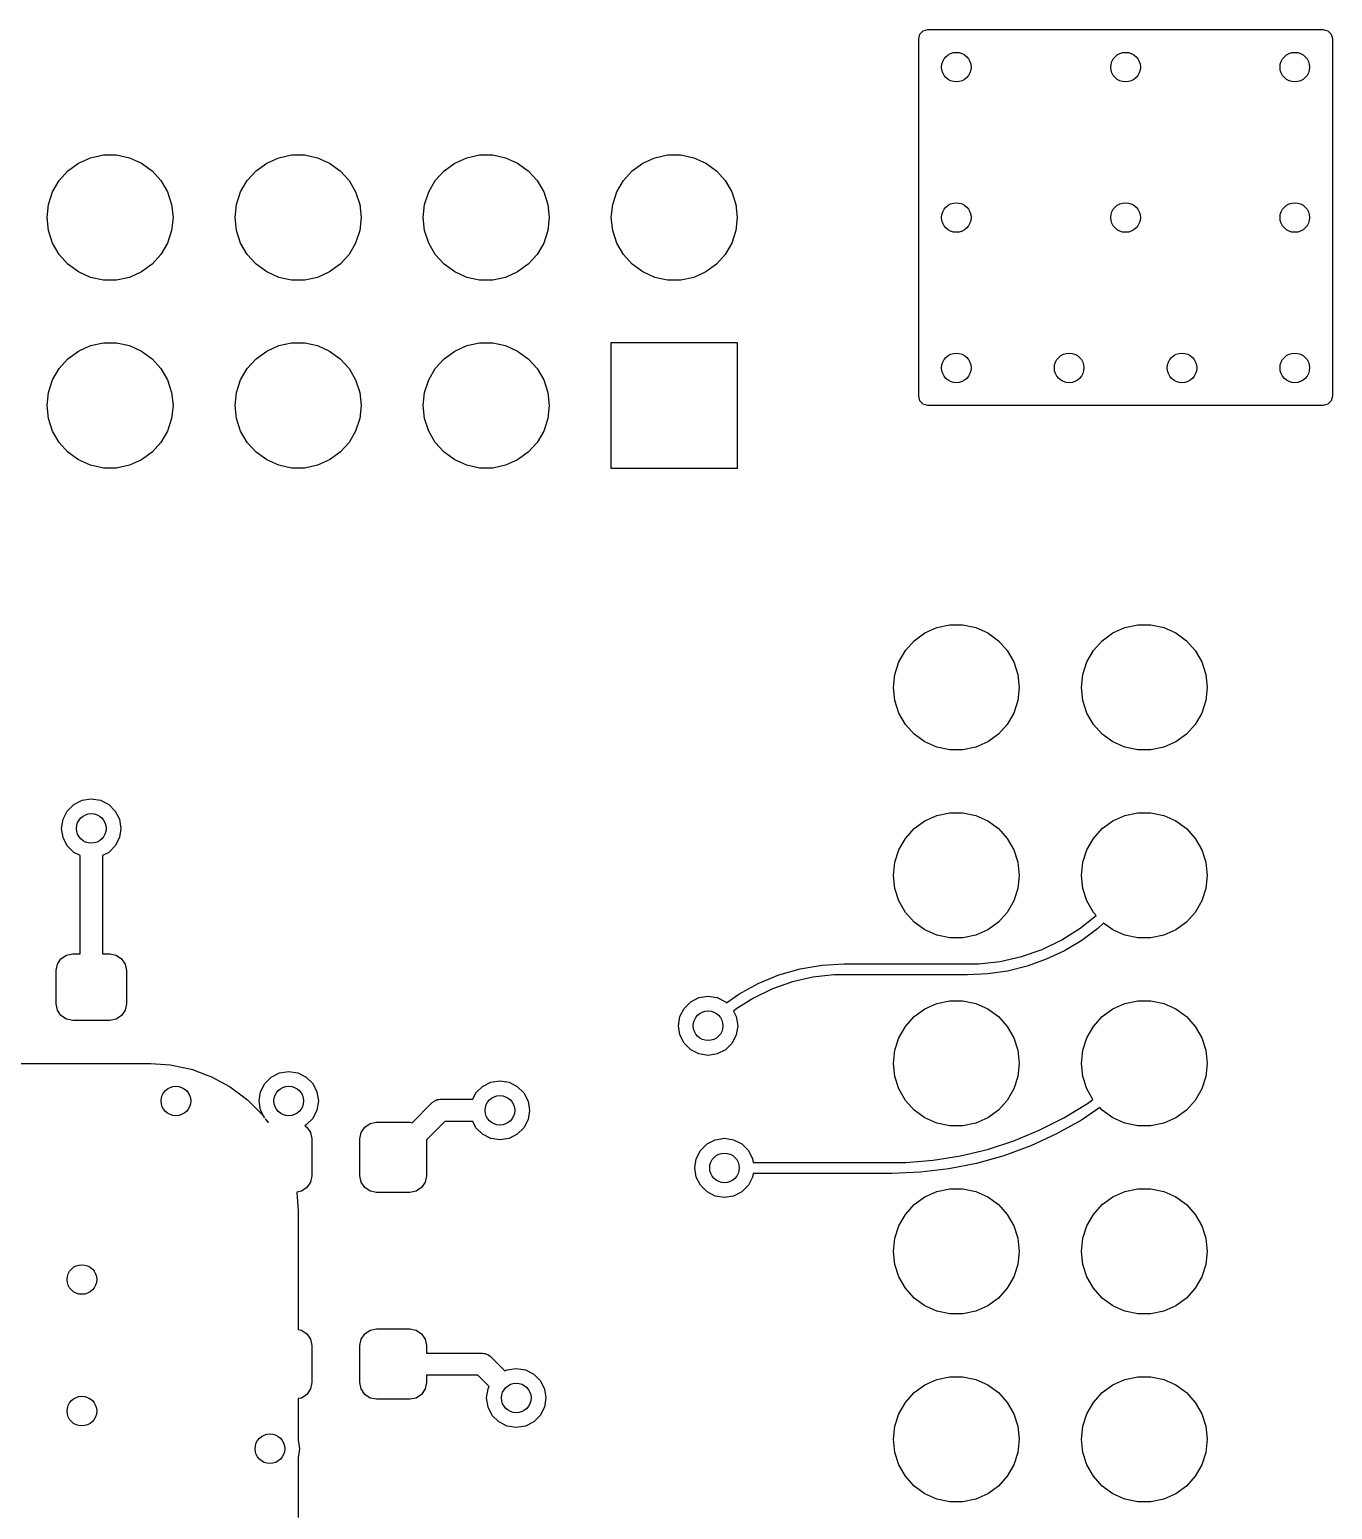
# Model space of a CAD drawing. Extents: x 6.5 to 8.1, y -3.85 to -2.25.
# Drawn here: x 7.407 to 8.1, y -3.037 to -2.25 of the extents above; entities that cross this region are included whole.
import ezdxf

# ---------------------------------------------------------------- set-up
doc = ezdxf.new("R2010")
doc.units = 0
doc.header["$MEASUREMENT"] = 0
doc.layers.add('BLACK', color=7, linetype='CONTINUOUS')

msp = doc.modelspace()

# ---------------------------------------------------------------- linework, layer by layer
at = {"layer": 'BLACK', "linetype": 'CONTINUOUS'}
for p, q in [((7.88065, -2.25246), (7.88244, -2.25067)), ((7.88244, -2.25067), (7.88488, -2.25002)), ((7.88488, -2.25002), (8.0951, -2.25002)), ((8.0951, -2.25002), (8.09754, -2.25067)), ((8.09754, -2.25067), (8.09933, -2.25246)), ((7.88, -2.2549), (7.88065, -2.25246)), ((7.88, -2.44512), (7.88, -2.2549)), ((8.09933, -2.25246), (8.09998, -2.2549)), ((8.09998, -2.2549), (8.09998, -2.44512)), ((7.42761, -2.32513), (7.43327, -2.32102)), ((7.43327, -2.32102), (7.43966, -2.31817)), ((7.43966, -2.31817), (7.4465, -2.31672)), ((7.4465, -2.31672), (7.4535, -2.31672)), ((7.4535, -2.31672), (7.46034, -2.31817)), ((7.46034, -2.31817), (7.46673, -2.32102)), ((7.46673, -2.32102), (7.47239, -2.32513)), ((7.52761, -2.32513), (7.53327, -2.32102)), ((7.53327, -2.32102), (7.53966, -2.31817)), ((7.53966, -2.31817), (7.5465, -2.31672)), ((7.5465, -2.31672), (7.5535, -2.31672)), ((7.5535, -2.31672), (7.56034, -2.31817)), ((7.56034, -2.31817), (7.56673, -2.32102)), ((7.56673, -2.32102), (7.57239, -2.32513)), ((7.62761, -2.32513), (7.63327, -2.32102)), ((7.63327, -2.32102), (7.63966, -2.31817)), ((7.63966, -2.31817), (7.6465, -2.31672)), ((7.6465, -2.31672), (7.6535, -2.31672)), ((7.6535, -2.31672), (7.66034, -2.31817)), ((7.66034, -2.31817), (7.66673, -2.32102)), ((7.66673, -2.32102), (7.67239, -2.32513)), ((7.72761, -2.32513), (7.73327, -2.32102)), ((7.73327, -2.32102), (7.73966, -2.31817)), ((7.73966, -2.31817), (7.7465, -2.31672)), ((7.7465, -2.31672), (7.7535, -2.31672)), ((7.7535, -2.31672), (7.76034, -2.31817)), ((7.76034, -2.31817), (7.76673, -2.32102)), ((7.76673, -2.32102), (7.77239, -2.32513)), ((7.42293, -2.33033), (7.42761, -2.32513)), ((7.47239, -2.32513), (7.47707, -2.33033)), ((7.52293, -2.33033), (7.52761, -2.32513)), ((7.57239, -2.32513), (7.57707, -2.33033)), ((7.62293, -2.33033), (7.62761, -2.32513)), ((7.67239, -2.32513), (7.67707, -2.33033)), ((7.72293, -2.33033), (7.72761, -2.32513)), ((7.77239, -2.32513), (7.77707, -2.33033)), ((7.41727, -2.34304), (7.41943, -2.33639)), ((7.41943, -2.33639), (7.42293, -2.33033)), ((7.47707, -2.33033), (7.48057, -2.33639)), ((7.48057, -2.33639), (7.48273, -2.34304)), ((7.51727, -2.34304), (7.51943, -2.33639)), ((7.51943, -2.33639), (7.52293, -2.33033)), ((7.57707, -2.33033), (7.58057, -2.33639)), ((7.58057, -2.33639), (7.58273, -2.34304)), ((7.61727, -2.34304), (7.61943, -2.33639)), ((7.61943, -2.33639), (7.62293, -2.33033)), ((7.67707, -2.33033), (7.68057, -2.33639)), ((7.68057, -2.33639), (7.68273, -2.34304)), ((7.71727, -2.34304), (7.71943, -2.33639)), ((7.71943, -2.33639), (7.72293, -2.33033)), ((7.77707, -2.33033), (7.78057, -2.33639)), ((7.78057, -2.33639), (7.78273, -2.34304)), ((7.41654, -2.35), (7.41727, -2.34304)), ((7.48273, -2.34304), (7.48346, -2.35)), ((7.51654, -2.35), (7.51727, -2.34304)), ((7.58273, -2.34304), (7.58346, -2.35)), ((7.61654, -2.35), (7.61727, -2.34304)), ((7.68273, -2.34304), (7.68346, -2.35)), ((7.71654, -2.35), (7.71727, -2.34304)), ((7.78273, -2.34304), (7.78346, -2.35)), ((7.41727, -2.35696), (7.41654, -2.35)), ((7.48346, -2.35), (7.48273, -2.35696)), ((7.51727, -2.35696), (7.51654, -2.35)), ((7.58346, -2.35), (7.58273, -2.35696)), ((7.61727, -2.35696), (7.61654, -2.35)), ((7.68346, -2.35), (7.68273, -2.35696)), ((7.71727, -2.35696), (7.71654, -2.35)), ((7.78346, -2.35), (7.78273, -2.35696)), ((7.41943, -2.36361), (7.41727, -2.35696)), ((7.48273, -2.35696), (7.48057, -2.36361)), ((7.51943, -2.36361), (7.51727, -2.35696)), ((7.58273, -2.35696), (7.58057, -2.36361)), ((7.61943, -2.36361), (7.61727, -2.35696)), ((7.68273, -2.35696), (7.68057, -2.36361)), ((7.71943, -2.36361), (7.71727, -2.35696)), ((7.78273, -2.35696), (7.78057, -2.36361)), ((7.42293, -2.36967), (7.41943, -2.36361)), ((7.42761, -2.37487), (7.42293, -2.36967)), ((7.47707, -2.36967), (7.47239, -2.37487)), ((7.48057, -2.36361), (7.47707, -2.36967)), ((7.52293, -2.36967), (7.51943, -2.36361)), ((7.52761, -2.37487), (7.52293, -2.36967)), ((7.57707, -2.36967), (7.57239, -2.37487)), ((7.58057, -2.36361), (7.57707, -2.36967)), ((7.62293, -2.36967), (7.61943, -2.36361)), ((7.62761, -2.37487), (7.62293, -2.36967)), ((7.67707, -2.36967), (7.67239, -2.37487)), ((7.68057, -2.36361), (7.67707, -2.36967)), ((7.72293, -2.36967), (7.71943, -2.36361)), ((7.72761, -2.37487), (7.72293, -2.36967)), ((7.77707, -2.36967), (7.77239, -2.37487)), ((7.78057, -2.36361), (7.77707, -2.36967)), ((7.43327, -2.37898), (7.42761, -2.37487)), ((7.47239, -2.37487), (7.46673, -2.37898)), ((7.53327, -2.37898), (7.52761, -2.37487)), ((7.57239, -2.37487), (7.56673, -2.37898)), ((7.63327, -2.37898), (7.62761, -2.37487)), ((7.67239, -2.37487), (7.66673, -2.37898)), ((7.73327, -2.37898), (7.72761, -2.37487)), ((7.77239, -2.37487), (7.76673, -2.37898)), ((7.43966, -2.38183), (7.43327, -2.37898)), ((7.4465, -2.38328), (7.43966, -2.38183)), ((7.4535, -2.38328), (7.4465, -2.38328)), ((7.46034, -2.38183), (7.4535, -2.38328)), ((7.46673, -2.37898), (7.46034, -2.38183)), ((7.53966, -2.38183), (7.53327, -2.37898)), ((7.5465, -2.38328), (7.53966, -2.38183)), ((7.5535, -2.38328), (7.5465, -2.38328)), ((7.56034, -2.38183), (7.5535, -2.38328)), ((7.56673, -2.37898), (7.56034, -2.38183)), ((7.63966, -2.38183), (7.63327, -2.37898)), ((7.6465, -2.38328), (7.63966, -2.38183)), ((7.6535, -2.38328), (7.6465, -2.38328)), ((7.66034, -2.38183), (7.6535, -2.38328)), ((7.66673, -2.37898), (7.66034, -2.38183)), ((7.73966, -2.38183), (7.73327, -2.37898)), ((7.7465, -2.38328), (7.73966, -2.38183)), ((7.7535, -2.38328), (7.7465, -2.38328)), ((7.76034, -2.38183), (7.7535, -2.38328)), ((7.76673, -2.37898), (7.76034, -2.38183)), ((7.43966, -2.41817), (7.4465, -2.41672)), ((7.4465, -2.41672), (7.4535, -2.41672)), ((7.4535, -2.41672), (7.46034, -2.41817)), ((7.53966, -2.41817), (7.5465, -2.41672)), ((7.5465, -2.41672), (7.5535, -2.41672)), ((7.5535, -2.41672), (7.56034, -2.41817)), ((7.63966, -2.41817), (7.6465, -2.41672)), ((7.6465, -2.41672), (7.6535, -2.41672)), ((7.6535, -2.41672), (7.66034, -2.41817)), ((7.71654, -2.48346), (7.71654, -2.41654)), ((7.71654, -2.41654), (7.78346, -2.41654)), ((7.78346, -2.41654), (7.78346, -2.48346)), ((7.42761, -2.42513), (7.43327, -2.42102)), ((7.43327, -2.42102), (7.43966, -2.41817)), ((7.46034, -2.41817), (7.46673, -2.42102)), ((7.46673, -2.42102), (7.47239, -2.42513)), ((7.52761, -2.42513), (7.53327, -2.42102)), ((7.53327, -2.42102), (7.53966, -2.41817)), ((7.56034, -2.41817), (7.56673, -2.42102)), ((7.56673, -2.42102), (7.57239, -2.42513)), ((7.62761, -2.42513), (7.63327, -2.42102)), ((7.63327, -2.42102), (7.63966, -2.41817)), ((7.66034, -2.41817), (7.66673, -2.42102)), ((7.66673, -2.42102), (7.67239, -2.42513)), ((7.41943, -2.43639), (7.42293, -2.43033)), ((7.42293, -2.43033), (7.42761, -2.42513)), ((7.47239, -2.42513), (7.47707, -2.43033)), ((7.47707, -2.43033), (7.48057, -2.43639)), ((7.51943, -2.43639), (7.52293, -2.43033)), ((7.52293, -2.43033), (7.52761, -2.42513)), ((7.57239, -2.42513), (7.57707, -2.43033)), ((7.57707, -2.43033), (7.58057, -2.43639)), ((7.61943, -2.43639), (7.62293, -2.43033)), ((7.62293, -2.43033), (7.62761, -2.42513)), ((7.67239, -2.42513), (7.67707, -2.43033)), ((7.67707, -2.43033), (7.68057, -2.43639)), ((7.41727, -2.44304), (7.41943, -2.43639)), ((7.48057, -2.43639), (7.48273, -2.44304)), ((7.51727, -2.44304), (7.51943, -2.43639)), ((7.58057, -2.43639), (7.58273, -2.44304)), ((7.61727, -2.44304), (7.61943, -2.43639)), ((7.68057, -2.43639), (7.68273, -2.44304)), ((7.41654, -2.45), (7.41727, -2.44304)), ((7.48273, -2.44304), (7.48346, -2.45)), ((7.51654, -2.45), (7.51727, -2.44304)), ((7.58273, -2.44304), (7.58346, -2.45)), ((7.61654, -2.45), (7.61727, -2.44304)), ((7.68273, -2.44304), (7.68346, -2.45)), ((7.88065, -2.44756), (7.88, -2.44512)), ((7.88244, -2.44935), (7.88065, -2.44756)), ((8.09933, -2.44756), (8.09754, -2.44935)), ((8.09998, -2.44512), (8.09933, -2.44756)), ((7.41727, -2.45696), (7.41654, -2.45)), ((7.48346, -2.45), (7.48273, -2.45696)), ((7.51727, -2.45696), (7.51654, -2.45)), ((7.58346, -2.45), (7.58273, -2.45696)), ((7.61727, -2.45696), (7.61654, -2.45)), ((7.68346, -2.45), (7.68273, -2.45696)), ((7.88488, -2.45), (7.88244, -2.44935)), ((8.0951, -2.45), (7.88488, -2.45)), ((8.09754, -2.44935), (8.0951, -2.45)), ((7.41943, -2.46361), (7.41727, -2.45696)), ((7.42293, -2.46967), (7.41943, -2.46361)), ((7.48057, -2.46361), (7.47707, -2.46967)), ((7.48273, -2.45696), (7.48057, -2.46361)), ((7.51943, -2.46361), (7.51727, -2.45696)), ((7.52293, -2.46967), (7.51943, -2.46361)), ((7.58057, -2.46361), (7.57707, -2.46967)), ((7.58273, -2.45696), (7.58057, -2.46361)), ((7.61943, -2.46361), (7.61727, -2.45696)), ((7.62293, -2.46967), (7.61943, -2.46361)), ((7.68057, -2.46361), (7.67707, -2.46967)), ((7.68273, -2.45696), (7.68057, -2.46361)), ((7.42761, -2.47487), (7.42293, -2.46967)), ((7.47707, -2.46967), (7.47239, -2.47487)), ((7.52761, -2.47487), (7.52293, -2.46967)), ((7.57707, -2.46967), (7.57239, -2.47487)), ((7.62761, -2.47487), (7.62293, -2.46967)), ((7.67707, -2.46967), (7.67239, -2.47487)), ((7.43327, -2.47898), (7.42761, -2.47487)), ((7.43966, -2.48183), (7.43327, -2.47898)), ((7.46673, -2.47898), (7.46034, -2.48183)), ((7.47239, -2.47487), (7.46673, -2.47898)), ((7.53327, -2.47898), (7.52761, -2.47487)), ((7.53966, -2.48183), (7.53327, -2.47898)), ((7.56673, -2.47898), (7.56034, -2.48183)), ((7.57239, -2.47487), (7.56673, -2.47898)), ((7.63327, -2.47898), (7.62761, -2.47487)), ((7.63966, -2.48183), (7.63327, -2.47898)), ((7.66673, -2.47898), (7.66034, -2.48183)), ((7.67239, -2.47487), (7.66673, -2.47898)), ((7.4465, -2.48328), (7.43966, -2.48183)), ((7.4535, -2.48328), (7.4465, -2.48328)), ((7.46034, -2.48183), (7.4535, -2.48328)), ((7.5465, -2.48328), (7.53966, -2.48183)), ((7.5535, -2.48328), (7.5465, -2.48328)), ((7.56034, -2.48183), (7.5535, -2.48328)), ((7.6465, -2.48328), (7.63966, -2.48183)), ((7.6535, -2.48328), (7.6465, -2.48328)), ((7.66034, -2.48183), (7.6535, -2.48328)), ((7.78346, -2.48346), (7.71654, -2.48346)), ((7.87761, -2.57513), (7.88327, -2.57102)), ((7.88327, -2.57102), (7.88966, -2.56817)), ((7.88966, -2.56817), (7.8965, -2.56672)), ((7.8965, -2.56672), (7.9035, -2.56672)), ((7.9035, -2.56672), (7.91034, -2.56817)), ((7.91034, -2.56817), (7.91673, -2.57102)), ((7.91673, -2.57102), (7.92239, -2.57513)), ((7.97761, -2.57513), (7.98327, -2.57102)), ((7.98327, -2.57102), (7.98966, -2.56817)), ((7.98966, -2.56817), (7.9965, -2.56672)), ((7.9965, -2.56672), (8.0035, -2.56672)), ((8.0035, -2.56672), (8.01034, -2.56817)), ((8.01034, -2.56817), (8.01673, -2.57102)), ((8.01673, -2.57102), (8.02239, -2.57513)), ((7.86943, -2.58639), (7.87293, -2.58033)), ((7.87293, -2.58033), (7.87761, -2.57513)), ((7.92239, -2.57513), (7.92707, -2.58033)), ((7.92707, -2.58033), (7.93057, -2.58639)), ((7.96943, -2.58639), (7.97293, -2.58033)), ((7.97293, -2.58033), (7.97761, -2.57513)), ((8.02239, -2.57513), (8.02707, -2.58033)), ((8.02707, -2.58033), (8.03057, -2.58639)), ((7.86727, -2.59304), (7.86943, -2.58639)), ((7.93057, -2.58639), (7.93273, -2.59304)), ((7.96727, -2.59304), (7.96943, -2.58639)), ((8.03057, -2.58639), (8.03273, -2.59304)), ((7.86654, -2.6), (7.86727, -2.59304)), ((7.93273, -2.59304), (7.93346, -2.6)), ((7.96654, -2.6), (7.96727, -2.59304)), ((8.03273, -2.59304), (8.03346, -2.6)), ((7.86727, -2.60696), (7.86654, -2.6)), ((7.93346, -2.6), (7.93273, -2.60696)), ((7.96727, -2.60696), (7.96654, -2.6)), ((8.03346, -2.6), (8.03273, -2.60696)), ((7.86943, -2.61361), (7.86727, -2.60696)), ((7.87293, -2.61967), (7.86943, -2.61361)), ((7.93057, -2.61361), (7.92707, -2.61967)), ((7.93273, -2.60696), (7.93057, -2.61361)), ((7.96943, -2.61361), (7.96727, -2.60696)), ((7.97293, -2.61967), (7.96943, -2.61361)), ((8.03057, -2.61361), (8.02707, -2.61967)), ((8.03273, -2.60696), (8.03057, -2.61361)), ((7.87761, -2.62487), (7.87293, -2.61967)), ((7.92707, -2.61967), (7.92239, -2.62487)), ((7.97761, -2.62487), (7.97293, -2.61967)), ((8.02707, -2.61967), (8.02239, -2.62487)), ((7.88327, -2.62898), (7.87761, -2.62487)), ((7.88966, -2.63183), (7.88327, -2.62898)), ((7.91673, -2.62898), (7.91034, -2.63183)), ((7.92239, -2.62487), (7.91673, -2.62898)), ((7.98327, -2.62898), (7.97761, -2.62487)), ((7.98966, -2.63183), (7.98327, -2.62898)), ((8.01673, -2.62898), (8.01034, -2.63183)), ((8.02239, -2.62487), (8.01673, -2.62898)), ((7.8965, -2.63328), (7.88966, -2.63183)), ((7.9035, -2.63328), (7.8965, -2.63328)), ((7.91034, -2.63183), (7.9035, -2.63328)), ((7.9965, -2.63328), (7.98966, -2.63183)), ((8.0035, -2.63328), (7.9965, -2.63328)), ((8.01034, -2.63183), (8.0035, -2.63328)), ((7.43074, -2.66226), (7.43513, -2.66002)), ((7.43513, -2.66002), (7.44, -2.65925)), ((7.44, -2.65925), (7.44487, -2.66002)), ((7.44487, -2.66002), (7.44926, -2.66226)), ((7.42502, -2.67013), (7.42726, -2.66574)), ((7.42726, -2.66574), (7.43074, -2.66226)), ((7.44926, -2.66226), (7.45274, -2.66574)), ((7.45274, -2.66574), (7.45498, -2.67013)), ((7.88327, -2.67102), (7.88966, -2.66817)), ((7.88966, -2.66817), (7.8965, -2.66672)), ((7.8965, -2.66672), (7.9035, -2.66672)), ((7.9035, -2.66672), (7.91034, -2.66817)), ((7.91034, -2.66817), (7.91673, -2.67102)), ((7.98327, -2.67102), (7.98966, -2.66817)), ((7.98966, -2.66817), (7.9965, -2.66672)), ((7.9965, -2.66672), (8.0035, -2.66672)), ((8.0035, -2.66672), (8.01034, -2.66817)), ((8.01034, -2.66817), (8.01673, -2.67102)), ((7.42425, -2.675), (7.42502, -2.67013)), ((7.42502, -2.67987), (7.42425, -2.675)), ((7.45498, -2.67013), (7.45575, -2.675)), ((7.45575, -2.675), (7.45498, -2.67987)), ((7.87293, -2.68033), (7.87761, -2.67513)), ((7.87761, -2.67513), (7.88327, -2.67102)), ((7.91673, -2.67102), (7.92239, -2.67513)), ((7.92239, -2.67513), (7.92707, -2.68033)), ((7.97293, -2.68033), (7.97761, -2.67513)), ((7.97761, -2.67513), (7.98327, -2.67102)), ((8.01673, -2.67102), (8.02239, -2.67513)), ((8.02239, -2.67513), (8.02707, -2.68033)), ((7.42726, -2.68426), (7.42502, -2.67987)), ((7.43074, -2.68774), (7.42726, -2.68426)), ((7.45274, -2.68426), (7.44926, -2.68774)), ((7.45498, -2.67987), (7.45274, -2.68426)), ((7.86943, -2.68639), (7.87293, -2.68033)), ((7.92707, -2.68033), (7.93057, -2.68639)), ((7.96943, -2.68639), (7.97293, -2.68033)), ((8.02707, -2.68033), (8.03057, -2.68639)), ((7.43409, -2.68945), (7.43074, -2.68774)), ((7.43409, -2.74177), (7.43409, -2.68945)), ((7.44926, -2.68774), (7.44591, -2.68945)), ((7.44591, -2.68945), (7.44591, -2.74177)), ((7.86727, -2.69304), (7.86943, -2.68639)), ((7.93057, -2.68639), (7.93273, -2.69304)), ((7.96727, -2.69304), (7.96943, -2.68639)), ((8.03057, -2.68639), (8.03273, -2.69304)), ((7.86654, -2.7), (7.86727, -2.69304)), ((7.86727, -2.70696), (7.86654, -2.7)), ((7.93273, -2.69304), (7.93346, -2.7)), ((7.93346, -2.7), (7.93273, -2.70696)), ((7.96654, -2.7), (7.96727, -2.69304)), ((7.96727, -2.70696), (7.96654, -2.7)), ((8.03273, -2.69304), (8.03346, -2.7)), ((8.03346, -2.7), (8.03273, -2.70696)), ((7.86943, -2.71361), (7.86727, -2.70696)), ((7.93273, -2.70696), (7.93057, -2.71361)), ((7.96943, -2.71361), (7.96727, -2.70696)), ((8.03273, -2.70696), (8.03057, -2.71361)), ((7.87293, -2.71967), (7.86943, -2.71361)), ((7.93057, -2.71361), (7.92707, -2.71967)), ((7.97293, -2.71967), (7.96943, -2.71361)), ((8.03057, -2.71361), (8.02707, -2.71967)), ((7.87761, -2.72487), (7.87293, -2.71967)), ((7.92707, -2.71967), (7.92239, -2.72487)), ((7.96586, -2.72813), (7.97441, -2.72131)), ((7.97441, -2.72131), (7.97293, -2.71967)), ((8.02707, -2.71967), (8.02239, -2.72487)), ((7.88327, -2.72898), (7.87761, -2.72487)), ((7.88966, -2.73183), (7.88327, -2.72898)), ((7.91673, -2.72898), (7.91034, -2.73183)), ((7.92239, -2.72487), (7.91673, -2.72898)), ((7.95603, -2.7343), (7.96586, -2.72813)), ((7.97526, -2.72817), (7.96666, -2.73455)), ((7.97833, -2.72539), (7.97526, -2.72817)), ((7.98327, -2.72898), (7.97833, -2.72539)), ((7.98966, -2.73183), (7.98327, -2.72898)), ((8.01673, -2.72898), (8.01034, -2.73183)), ((8.02239, -2.72487), (8.01673, -2.72898)), ((7.8965, -2.73328), (7.88966, -2.73183)), ((7.9035, -2.73328), (7.8965, -2.73328)), ((7.91034, -2.73183), (7.9035, -2.73328)), ((7.93463, -2.74317), (7.94558, -2.73934)), ((7.94558, -2.73934), (7.95603, -2.7343)), ((7.96666, -2.73455), (7.95747, -2.74006)), ((7.9965, -2.73328), (7.98966, -2.73183)), ((8.0035, -2.73328), (7.9965, -2.73328)), ((8.01034, -2.73183), (8.0035, -2.73328)), ((7.4213, -2.75063), (7.42197, -2.74724)), ((7.42197, -2.74724), (7.42389, -2.74437)), ((7.42389, -2.74437), (7.42677, -2.74245)), ((7.42677, -2.74245), (7.43016, -2.74177)), ((7.43016, -2.74177), (7.43409, -2.74177)), ((7.44591, -2.74177), (7.44984, -2.74177)), ((7.44984, -2.74177), (7.45323, -2.74245)), ((7.45323, -2.74245), (7.45611, -2.74437)), ((7.45611, -2.74437), (7.45803, -2.74724)), ((7.45803, -2.74724), (7.4587, -2.75063)), ((7.82863, -2.74771), (7.84042, -2.74705)), ((7.84042, -2.74705), (7.84043, -2.74705)), ((7.84043, -2.74705), (7.906, -2.74705)), ((7.906, -2.74705), (7.906, -2.74705)), ((7.906, -2.74705), (7.9118, -2.74705)), ((7.9118, -2.74705), (7.92333, -2.74575)), ((7.92333, -2.74575), (7.93463, -2.74317)), ((7.94778, -2.74464), (7.93769, -2.74825)), ((7.95747, -2.74006), (7.94778, -2.74464)), ((7.4213, -2.76835), (7.4213, -2.75063)), ((7.4587, -2.75063), (7.4587, -2.76835)), ((7.7947, -2.75748), (7.80562, -2.75296)), ((7.80562, -2.75296), (7.81698, -2.74969)), ((7.82374, -2.7542), (7.81285, -2.75669)), ((7.81698, -2.74969), (7.82863, -2.74771)), ((7.83484, -2.75295), (7.82374, -2.7542)), ((7.84043, -2.75295), (7.83484, -2.75295)), ((7.906, -2.75295), (7.84043, -2.75295)), ((7.84043, -2.75295), (7.84043, -2.75295)), ((7.84043, -2.75295), (7.84043, -2.75295)), ((7.84043, -2.75295), (7.84043, -2.75295)), ((7.9167, -2.75243), (7.906, -2.75295)), ((7.906, -2.75295), (7.906, -2.75295)), ((7.9273, -2.75086), (7.9167, -2.75243)), ((7.93769, -2.74825), (7.9273, -2.75086)), ((7.77783, -2.76783), (7.78436, -2.7632)), ((7.78436, -2.7632), (7.7947, -2.75748)), ((7.8023, -2.76038), (7.79223, -2.76523)), ((7.81285, -2.75669), (7.8023, -2.76038)), ((7.42197, -2.77174), (7.4213, -2.76835)), ((7.4587, -2.76835), (7.45803, -2.77174)), ((7.75302, -2.77513), (7.75526, -2.77074)), ((7.75526, -2.77074), (7.75874, -2.76726)), ((7.75874, -2.76726), (7.76313, -2.76502)), ((7.76313, -2.76502), (7.768, -2.76425)), ((7.768, -2.76425), (7.77287, -2.76502)), ((7.77287, -2.76502), (7.77726, -2.76726)), ((7.77726, -2.76726), (7.77783, -2.76783)), ((7.78277, -2.77117), (7.78148, -2.7722)), ((7.79223, -2.76523), (7.78277, -2.77117)), ((7.87761, -2.77513), (7.88327, -2.77102)), ((7.88327, -2.77102), (7.88966, -2.76817)), ((7.88966, -2.76817), (7.8965, -2.76672)), ((7.8965, -2.76672), (7.9035, -2.76672)), ((7.9035, -2.76672), (7.91034, -2.76817)), ((7.91034, -2.76817), (7.91673, -2.77102)), ((7.91673, -2.77102), (7.92239, -2.77513)), ((7.97761, -2.77513), (7.98327, -2.77102)), ((7.98327, -2.77102), (7.98966, -2.76817)), ((7.98966, -2.76817), (7.9965, -2.76672)), ((7.9965, -2.76672), (8.0035, -2.76672)), ((8.0035, -2.76672), (8.01034, -2.76817)), ((8.01034, -2.76817), (8.01673, -2.77102)), ((8.01673, -2.77102), (8.02239, -2.77513)), ((7.42389, -2.77461), (7.42197, -2.77174)), ((7.42677, -2.77653), (7.42389, -2.77461)), ((7.43016, -2.7772), (7.42677, -2.77653)), ((7.44984, -2.7772), (7.43016, -2.7772)), ((7.45323, -2.77653), (7.44984, -2.7772)), ((7.45611, -2.77461), (7.45323, -2.77653)), ((7.45803, -2.77174), (7.45611, -2.77461)), ((7.75225, -2.78), (7.75302, -2.77513)), ((7.78148, -2.7722), (7.78298, -2.77513)), ((7.78298, -2.77513), (7.78375, -2.78)), ((7.87293, -2.78033), (7.87761, -2.77513)), ((7.92239, -2.77513), (7.92707, -2.78033)), ((7.97293, -2.78033), (7.97761, -2.77513)), ((8.02239, -2.77513), (8.02707, -2.78033)), ((7.75302, -2.78487), (7.75225, -2.78)), ((7.75526, -2.78926), (7.75302, -2.78487)), ((7.78298, -2.78487), (7.78074, -2.78926)), ((7.78375, -2.78), (7.78298, -2.78487)), ((7.86727, -2.79304), (7.86943, -2.78639)), ((7.86943, -2.78639), (7.87293, -2.78033)), ((7.92707, -2.78033), (7.93057, -2.78639)), ((7.93057, -2.78639), (7.93273, -2.79304)), ((7.96727, -2.79304), (7.96943, -2.78639)), ((7.96943, -2.78639), (7.97293, -2.78033)), ((8.02707, -2.78033), (8.03057, -2.78639)), ((8.03057, -2.78639), (8.03273, -2.79304)), ((7.75874, -2.79274), (7.75526, -2.78926)), ((7.76313, -2.79498), (7.75874, -2.79274)), ((7.77726, -2.79274), (7.77287, -2.79498)), ((7.78074, -2.78926), (7.77726, -2.79274)), ((7.86654, -2.8), (7.86727, -2.79304)), ((7.93273, -2.79304), (7.93346, -2.8)), ((7.96654, -2.8), (7.96727, -2.79304)), ((8.03273, -2.79304), (8.03346, -2.8)), ((7.39472, -2.8), (7.47109, -2.8)), ((7.47109, -2.8), (7.47143, -2.80001)), ((7.47143, -2.80001), (7.48212, -2.80078)), ((7.48212, -2.80078), (7.48281, -2.80088)), ((7.48281, -2.80088), (7.4931, -2.80312)), ((7.768, -2.79575), (7.76313, -2.79498)), ((7.77287, -2.79498), (7.768, -2.79575)), ((7.86727, -2.80696), (7.86654, -2.8)), ((7.93346, -2.8), (7.93273, -2.80696)), ((7.96727, -2.80696), (7.96654, -2.8)), ((8.03346, -2.8), (8.03273, -2.80696)), ((7.4931, -2.80312), (7.49377, -2.80331)), ((7.49377, -2.80331), (7.502, -2.80638)), ((7.502, -2.80638), (7.50364, -2.80699)), ((7.50364, -2.80699), (7.50428, -2.80728)), ((7.50428, -2.80728), (7.51352, -2.81233)), ((7.53226, -2.81074), (7.53574, -2.80726)), ((7.53574, -2.80726), (7.54013, -2.80502)), ((7.54013, -2.80502), (7.545, -2.80425)), ((7.545, -2.80425), (7.54987, -2.80502)), ((7.54987, -2.80502), (7.55426, -2.80726)), ((7.55426, -2.80726), (7.55774, -2.81074)), ((7.64803, -2.81226), (7.65242, -2.81002)), ((7.65242, -2.81002), (7.65728, -2.80925)), ((7.65728, -2.80925), (7.66215, -2.81002)), ((7.66215, -2.81002), (7.66654, -2.81226)), ((7.86943, -2.81361), (7.86727, -2.80696)), ((7.93273, -2.80696), (7.93057, -2.81361)), ((7.96943, -2.81361), (7.96727, -2.80696)), ((8.03273, -2.80696), (8.03057, -2.81361)), ((7.51352, -2.81233), (7.51411, -2.81271)), ((7.51411, -2.81271), (7.5196, -2.81682)), ((7.5196, -2.81682), (7.52254, -2.81902)), ((7.52925, -2.82), (7.53002, -2.81513)), ((7.53002, -2.81513), (7.53226, -2.81074)), ((7.55774, -2.81074), (7.55998, -2.81513)), ((7.55998, -2.81513), (7.56075, -2.82)), ((7.64284, -2.81909), (7.64454, -2.81574)), ((7.64454, -2.81574), (7.64803, -2.81226)), ((7.66654, -2.81226), (7.67002, -2.81574)), ((7.67002, -2.81574), (7.67226, -2.82013)), ((7.87293, -2.81967), (7.86943, -2.81361)), ((7.93057, -2.81361), (7.92707, -2.81967)), ((7.97262, -2.81913), (7.96943, -2.81361)), ((8.03057, -2.81361), (8.02707, -2.81967)), ((7.52254, -2.81902), (7.52307, -2.81948)), ((7.52307, -2.81948), (7.53052, -2.82693)), ((7.53002, -2.82487), (7.52925, -2.82)), ((7.53212, -2.82898), (7.53002, -2.82487)), ((7.55998, -2.82487), (7.55774, -2.82926)), ((7.56075, -2.82), (7.55998, -2.82487)), ((7.61061, -2.83155), (7.62134, -2.82082)), ((7.62134, -2.82082), (7.62201, -2.82044)), ((7.62201, -2.82044), (7.62256, -2.81989)), ((7.62256, -2.81989), (7.62331, -2.81968)), ((7.62331, -2.81968), (7.62398, -2.8193)), ((7.62398, -2.8193), (7.62476, -2.8193)), ((7.62476, -2.8193), (7.62551, -2.81909)), ((7.62551, -2.81909), (7.64284, -2.81909)), ((7.67226, -2.82013), (7.67303, -2.825)), ((7.67303, -2.825), (7.67226, -2.82987)), ((7.87761, -2.82487), (7.87293, -2.81967)), ((7.88327, -2.82898), (7.87761, -2.82487)), ((7.92239, -2.82487), (7.91673, -2.82898)), ((7.92707, -2.81967), (7.92239, -2.82487)), ((7.95715, -2.82894), (7.96967, -2.82127)), ((7.9764, -2.82353), (7.9665, -2.83014)), ((7.96967, -2.82127), (7.97262, -2.81913)), ((7.97761, -2.82487), (7.9764, -2.82353)), ((7.98327, -2.82898), (7.97761, -2.82487)), ((8.02239, -2.82487), (8.01673, -2.82898)), ((8.02707, -2.81967), (8.02239, -2.82487)), ((7.53052, -2.82693), (7.53098, -2.82746)), ((7.53098, -2.82746), (7.53212, -2.82898)), ((7.5343, -2.8313), (7.53252, -2.82952)), ((7.53252, -2.82952), (7.53385, -2.8313)), ((7.53385, -2.8313), (7.5343, -2.8313)), ((7.55426, -2.83274), (7.55348, -2.83314)), ((7.55348, -2.83314), (7.55461, -2.83389)), ((7.55774, -2.82926), (7.55426, -2.83274)), ((7.55461, -2.83389), (7.55653, -2.83677)), ((7.58347, -2.83677), (7.58539, -2.83389)), ((7.58539, -2.83389), (7.58826, -2.83197)), ((7.58826, -2.83197), (7.59165, -2.8313)), ((7.59165, -2.8313), (7.60937, -2.8313)), ((7.60937, -2.8313), (7.61061, -2.83155)), ((7.62796, -2.83091), (7.61823, -2.84064)), ((7.64284, -2.83091), (7.62796, -2.83091)), ((7.64454, -2.83426), (7.64284, -2.83091)), ((7.67226, -2.82987), (7.67002, -2.83426)), ((7.88966, -2.83183), (7.88327, -2.82898)), ((7.8965, -2.83328), (7.88966, -2.83183)), ((7.9035, -2.83328), (7.8965, -2.83328)), ((7.91034, -2.83183), (7.9035, -2.83328)), ((7.91673, -2.82898), (7.91034, -2.83183)), ((7.94407, -2.83561), (7.95715, -2.82894)), ((7.9665, -2.83014), (7.95329, -2.83754)), ((7.98966, -2.83183), (7.98327, -2.82898)), ((7.9965, -2.83328), (7.98966, -2.83183)), ((8.0035, -2.83328), (7.9965, -2.83328)), ((8.01034, -2.83183), (8.0035, -2.83328)), ((8.01673, -2.82898), (8.01034, -2.83183)), ((7.55653, -2.83677), (7.5572, -2.84016)), ((7.5572, -2.84016), (7.5572, -2.85984)), ((7.5828, -2.84016), (7.58347, -2.83677)), ((7.5828, -2.85984), (7.5828, -2.84016)), ((7.61823, -2.84064), (7.61823, -2.85984)), ((7.64803, -2.83774), (7.64454, -2.83426)), ((7.65242, -2.83998), (7.64803, -2.83774)), ((7.65728, -2.84075), (7.65242, -2.83998)), ((7.66215, -2.83998), (7.65728, -2.84075)), ((7.66654, -2.83774), (7.66215, -2.83998)), ((7.67002, -2.83426), (7.66654, -2.83774)), ((7.76746, -2.84286), (7.77185, -2.84062)), ((7.77185, -2.84062), (7.77671, -2.83985)), ((7.77671, -2.83985), (7.78158, -2.84062)), ((7.78158, -2.84062), (7.78597, -2.84286)), ((7.91654, -2.84577), (7.9305, -2.84123)), ((7.9305, -2.84123), (7.94407, -2.83561)), ((7.95329, -2.83754), (7.93955, -2.84388)), ((7.76173, -2.85073), (7.76397, -2.84634)), ((7.76397, -2.84634), (7.76746, -2.84286)), ((7.78597, -2.84286), (7.78945, -2.84634)), ((7.78945, -2.84634), (7.79169, -2.85073)), ((7.88775, -2.85149), (7.90226, -2.8492)), ((7.90226, -2.8492), (7.91654, -2.84577)), ((7.92534, -2.84912), (7.91078, -2.85323)), ((7.93955, -2.84388), (7.92534, -2.84912)), ((7.76096, -2.8556), (7.76173, -2.85073)), ((7.76173, -2.86047), (7.76096, -2.8556)), ((7.79169, -2.85073), (7.79199, -2.85265)), ((7.79199, -2.85265), (7.86577, -2.85265)), ((7.86577, -2.85265), (7.86578, -2.85265)), ((7.86578, -2.85265), (7.87312, -2.85265)), ((7.87312, -2.85265), (7.88775, -2.85149)), ((7.89593, -2.85618), (7.8809, -2.85796)), ((7.91078, -2.85323), (7.89593, -2.85618)), ((7.55653, -2.86323), (7.55461, -2.86611)), ((7.5572, -2.85984), (7.55653, -2.86323)), ((7.58347, -2.86323), (7.5828, -2.85984)), ((7.58539, -2.86611), (7.58347, -2.86323)), ((7.61755, -2.86323), (7.61563, -2.86611)), ((7.61823, -2.85984), (7.61755, -2.86323)), ((7.76397, -2.86486), (7.76173, -2.86047)), ((7.76746, -2.86834), (7.76397, -2.86486)), ((7.78945, -2.86486), (7.78597, -2.86834)), ((7.79169, -2.86047), (7.78945, -2.86486)), ((7.79199, -2.85855), (7.79169, -2.86047)), ((7.86577, -2.85855), (7.79199, -2.85855)), ((7.8809, -2.85796), (7.86577, -2.85855)), ((7.86577, -2.85855), (7.86577, -2.85855)), ((7.86577, -2.85855), (7.86577, -2.85855)), ((7.86577, -2.85855), (7.86577, -2.85855)), ((7.55174, -2.86803), (7.54927, -2.86852)), ((7.54927, -2.86852), (7.54999, -2.87857)), ((7.55461, -2.86611), (7.55174, -2.86803)), ((7.58826, -2.86803), (7.58539, -2.86611)), ((7.59165, -2.8687), (7.58826, -2.86803)), ((7.60937, -2.8687), (7.59165, -2.8687)), ((7.61276, -2.86803), (7.60937, -2.8687)), ((7.61563, -2.86611), (7.61276, -2.86803)), ((7.77185, -2.87058), (7.76746, -2.86834)), ((7.77671, -2.87135), (7.77185, -2.87058)), ((7.78158, -2.87058), (7.77671, -2.87135)), ((7.78597, -2.86834), (7.78158, -2.87058)), ((7.87761, -2.87513), (7.88327, -2.87102)), ((7.88327, -2.87102), (7.88966, -2.86817)), ((7.88966, -2.86817), (7.8965, -2.86672)), ((7.8965, -2.86672), (7.9035, -2.86672)), ((7.9035, -2.86672), (7.91034, -2.86817)), ((7.91034, -2.86817), (7.91673, -2.87102)), ((7.91673, -2.87102), (7.92239, -2.87513)), ((7.97761, -2.87513), (7.98327, -2.87102)), ((7.98327, -2.87102), (7.98966, -2.86817)), ((7.98966, -2.86817), (7.9965, -2.86672)), ((7.9965, -2.86672), (8.0035, -2.86672)), ((8.0035, -2.86672), (8.01034, -2.86817)), ((8.01034, -2.86817), (8.01673, -2.87102)), ((8.01673, -2.87102), (8.02239, -2.87513)), ((7.54999, -2.87857), (7.55, -2.87891)), ((7.55, -2.87891), (7.55, -2.94163)), ((7.86943, -2.88639), (7.87293, -2.88033)), ((7.87293, -2.88033), (7.87761, -2.87513)), ((7.92239, -2.87513), (7.92707, -2.88033)), ((7.92707, -2.88033), (7.93057, -2.88639)), ((7.96943, -2.88639), (7.97293, -2.88033)), ((7.97293, -2.88033), (7.97761, -2.87513)), ((8.02239, -2.87513), (8.02707, -2.88033)), ((8.02707, -2.88033), (8.03057, -2.88639)), ((7.86727, -2.89304), (7.86943, -2.88639)), ((7.93057, -2.88639), (7.93273, -2.89304)), ((7.96727, -2.89304), (7.96943, -2.88639)), ((8.03057, -2.88639), (8.03273, -2.89304)), ((7.86654, -2.9), (7.86727, -2.89304)), ((7.93273, -2.89304), (7.93346, -2.9)), ((7.96654, -2.9), (7.96727, -2.89304)), ((8.03273, -2.89304), (8.03346, -2.9)), ((7.86727, -2.90696), (7.86654, -2.9)), ((7.93346, -2.9), (7.93273, -2.90696)), ((7.96727, -2.90696), (7.96654, -2.9)), ((8.03346, -2.9), (8.03273, -2.90696)), ((7.86943, -2.91361), (7.86727, -2.90696)), ((7.93273, -2.90696), (7.93057, -2.91361)), ((7.96943, -2.91361), (7.96727, -2.90696)), ((8.03273, -2.90696), (8.03057, -2.91361)), ((7.87293, -2.91967), (7.86943, -2.91361)), ((7.87761, -2.92487), (7.87293, -2.91967)), ((7.92707, -2.91967), (7.92239, -2.92487)), ((7.93057, -2.91361), (7.92707, -2.91967)), ((7.97293, -2.91967), (7.96943, -2.91361)), ((7.97761, -2.92487), (7.97293, -2.91967)), ((8.02707, -2.91967), (8.02239, -2.92487)), ((8.03057, -2.91361), (8.02707, -2.91967)), ((7.88327, -2.92898), (7.87761, -2.92487)), ((7.92239, -2.92487), (7.91673, -2.92898)), ((7.98327, -2.92898), (7.97761, -2.92487)), ((8.02239, -2.92487), (8.01673, -2.92898)), ((7.88966, -2.93183), (7.88327, -2.92898)), ((7.8965, -2.93328), (7.88966, -2.93183)), ((7.9035, -2.93328), (7.8965, -2.93328)), ((7.91034, -2.93183), (7.9035, -2.93328)), ((7.91673, -2.92898), (7.91034, -2.93183)), ((7.98966, -2.93183), (7.98327, -2.92898)), ((7.9965, -2.93328), (7.98966, -2.93183)), ((8.0035, -2.93328), (7.9965, -2.93328)), ((8.01034, -2.93183), (8.0035, -2.93328)), ((8.01673, -2.92898), (8.01034, -2.93183)), ((7.55, -2.94163), (7.55174, -2.94197)), ((7.55174, -2.94197), (7.55461, -2.94389)), ((7.55461, -2.94389), (7.55653, -2.94677)), ((7.58347, -2.94677), (7.58539, -2.94389)), ((7.58539, -2.94389), (7.58826, -2.94197)), ((7.58826, -2.94197), (7.59165, -2.9413)), ((7.59165, -2.9413), (7.60937, -2.9413)), ((7.60937, -2.9413), (7.61276, -2.94197)), ((7.61276, -2.94197), (7.61563, -2.94389)), ((7.61563, -2.94389), (7.61755, -2.94677)), ((7.55653, -2.94677), (7.5572, -2.95016)), ((7.5572, -2.95016), (7.5572, -2.96984)), ((7.5828, -2.95016), (7.58347, -2.94677)), ((7.5828, -2.96984), (7.5828, -2.95016)), ((7.61755, -2.94677), (7.61823, -2.95016)), ((7.61823, -2.95016), (7.61823, -2.95409)), ((7.61823, -2.95409), (7.648, -2.95409)), ((7.648, -2.95409), (7.64875, -2.9543)), ((7.64875, -2.9543), (7.64953, -2.9543)), ((7.64953, -2.9543), (7.6502, -2.95468)), ((7.6502, -2.95468), (7.65095, -2.95489)), ((7.65095, -2.95489), (7.6515, -2.95544)), ((7.6515, -2.95544), (7.65218, -2.95582)), ((7.65218, -2.95582), (7.65997, -2.96362)), ((7.64555, -2.96591), (7.61823, -2.96591)), ((7.61823, -2.96591), (7.61823, -2.96984)), ((7.65162, -2.97197), (7.64555, -2.96591)), ((7.65997, -2.96362), (7.66113, -2.96302)), ((7.66113, -2.96302), (7.666, -2.96225)), ((7.666, -2.96225), (7.67087, -2.96302)), ((7.67087, -2.96302), (7.67526, -2.96526)), ((7.67526, -2.96526), (7.67874, -2.96874)), ((7.88966, -2.96817), (7.8965, -2.96672)), ((7.8965, -2.96672), (7.9035, -2.96672)), ((7.9035, -2.96672), (7.91034, -2.96817)), ((7.98966, -2.96817), (7.9965, -2.96672)), ((7.9965, -2.96672), (8.0035, -2.96672)), ((8.0035, -2.96672), (8.01034, -2.96817)), ((7.55653, -2.97323), (7.55461, -2.97611)), ((7.5572, -2.96984), (7.55653, -2.97323)), ((7.58347, -2.97323), (7.5828, -2.96984)), ((7.58539, -2.97611), (7.58347, -2.97323)), ((7.61755, -2.97323), (7.61563, -2.97611)), ((7.61823, -2.96984), (7.61755, -2.97323)), ((7.65025, -2.978), (7.65102, -2.97313)), ((7.65102, -2.97313), (7.65162, -2.97197)), ((7.67874, -2.96874), (7.68098, -2.97313)), ((7.68098, -2.97313), (7.68175, -2.978)), ((7.87293, -2.98033), (7.87761, -2.97513)), ((7.87761, -2.97513), (7.88327, -2.97102)), ((7.88327, -2.97102), (7.88966, -2.96817)), ((7.91034, -2.96817), (7.91673, -2.97102)), ((7.91673, -2.97102), (7.92239, -2.97513)), ((7.92239, -2.97513), (7.92707, -2.98033)), ((7.97293, -2.98033), (7.97761, -2.97513)), ((7.97761, -2.97513), (7.98327, -2.97102)), ((7.98327, -2.97102), (7.98966, -2.96817)), ((8.01034, -2.96817), (8.01673, -2.97102)), ((8.01673, -2.97102), (8.02239, -2.97513)), ((8.02239, -2.97513), (8.02707, -2.98033)), ((7.55174, -2.97803), (7.55, -2.97837)), ((7.55, -2.97837), (7.55, -3.00028)), ((7.55461, -2.97611), (7.55174, -2.97803)), ((7.58826, -2.97803), (7.58539, -2.97611)), ((7.59165, -2.9787), (7.58826, -2.97803)), ((7.60937, -2.9787), (7.59165, -2.9787)), ((7.61276, -2.97803), (7.60937, -2.9787)), ((7.61563, -2.97611), (7.61276, -2.97803)), ((7.65102, -2.98287), (7.65025, -2.978)), ((7.65326, -2.98726), (7.65102, -2.98287)), ((7.68098, -2.98287), (7.67874, -2.98726)), ((7.68175, -2.978), (7.68098, -2.98287)), ((7.86943, -2.98639), (7.87293, -2.98033)), ((7.92707, -2.98033), (7.93057, -2.98639)), ((7.96943, -2.98639), (7.97293, -2.98033)), ((8.02707, -2.98033), (8.03057, -2.98639)), ((7.65674, -2.99074), (7.65326, -2.98726)), ((7.66113, -2.99298), (7.65674, -2.99074)), ((7.67526, -2.99074), (7.67087, -2.99298)), ((7.67874, -2.98726), (7.67526, -2.99074)), ((7.86727, -2.99304), (7.86943, -2.98639)), ((7.93057, -2.98639), (7.93273, -2.99304)), ((7.96727, -2.99304), (7.96943, -2.98639)), ((8.03057, -2.98639), (8.03273, -2.99304)), ((7.666, -2.99375), (7.66113, -2.99298)), ((7.67087, -2.99298), (7.666, -2.99375)), ((7.86654, -3), (7.86727, -2.99304)), ((7.93273, -2.99304), (7.93346, -3)), ((7.96654, -3), (7.96727, -2.99304)), ((8.03273, -2.99304), (8.03346, -3)), ((7.55, -3.00028), (7.55075, -3.005)), ((7.55075, -3.005), (7.55, -3.00972)), ((7.86727, -3.00696), (7.86654, -3)), ((7.86943, -3.01361), (7.86727, -3.00696)), ((7.93273, -3.00696), (7.93057, -3.01361)), ((7.93346, -3), (7.93273, -3.00696)), ((7.96727, -3.00696), (7.96654, -3)), ((7.96943, -3.01361), (7.96727, -3.00696)), ((8.03273, -3.00696), (8.03057, -3.01361)), ((8.03346, -3), (8.03273, -3.00696)), ((7.55, -3.00972), (7.55, -3.04163)), ((7.87293, -3.01967), (7.86943, -3.01361)), ((7.93057, -3.01361), (7.92707, -3.01967)), ((7.97293, -3.01967), (7.96943, -3.01361)), ((8.03057, -3.01361), (8.02707, -3.01967)), ((7.87761, -3.02487), (7.87293, -3.01967)), ((7.92707, -3.01967), (7.92239, -3.02487)), ((7.97761, -3.02487), (7.97293, -3.01967)), ((8.02707, -3.01967), (8.02239, -3.02487)), ((7.88327, -3.02898), (7.87761, -3.02487)), ((7.88966, -3.03183), (7.88327, -3.02898)), ((7.91673, -3.02898), (7.91034, -3.03183)), ((7.92239, -3.02487), (7.91673, -3.02898)), ((7.98327, -3.02898), (7.97761, -3.02487)), ((7.98966, -3.03183), (7.98327, -3.02898)), ((8.01673, -3.02898), (8.01034, -3.03183)), ((8.02239, -3.02487), (8.01673, -3.02898)), ((7.8965, -3.03328), (7.88966, -3.03183)), ((7.9035, -3.03328), (7.8965, -3.03328)), ((7.91034, -3.03183), (7.9035, -3.03328)), ((7.9965, -3.03328), (7.98966, -3.03183)), ((8.0035, -3.03328), (7.9965, -3.03328)), ((8.01034, -3.03183), (8.0035, -3.03328))]:
    msp.add_line(p, q, dxfattribs=at)
at = {"layer": 'BLACK'}
for centre in [(7.9, -2.27), (7.99, -2.27), (8.08, -2.27), (7.9, -2.35), (7.99, -2.35), (8.08, -2.35), (7.9, -2.43), (7.96, -2.43), (8.02, -2.43), (8.08, -2.43), (7.44, -2.675), (7.768, -2.78), (7.485, -2.82), (7.545, -2.82), (7.65728, -2.825), (7.77671, -2.8556), (7.435, -2.915), (7.666, -2.978), (7.435, -2.985), (7.535, -3.005)]:
    msp.add_circle(centre, 0.00787, dxfattribs=at)

doc.saveas('drawing.dxf')
